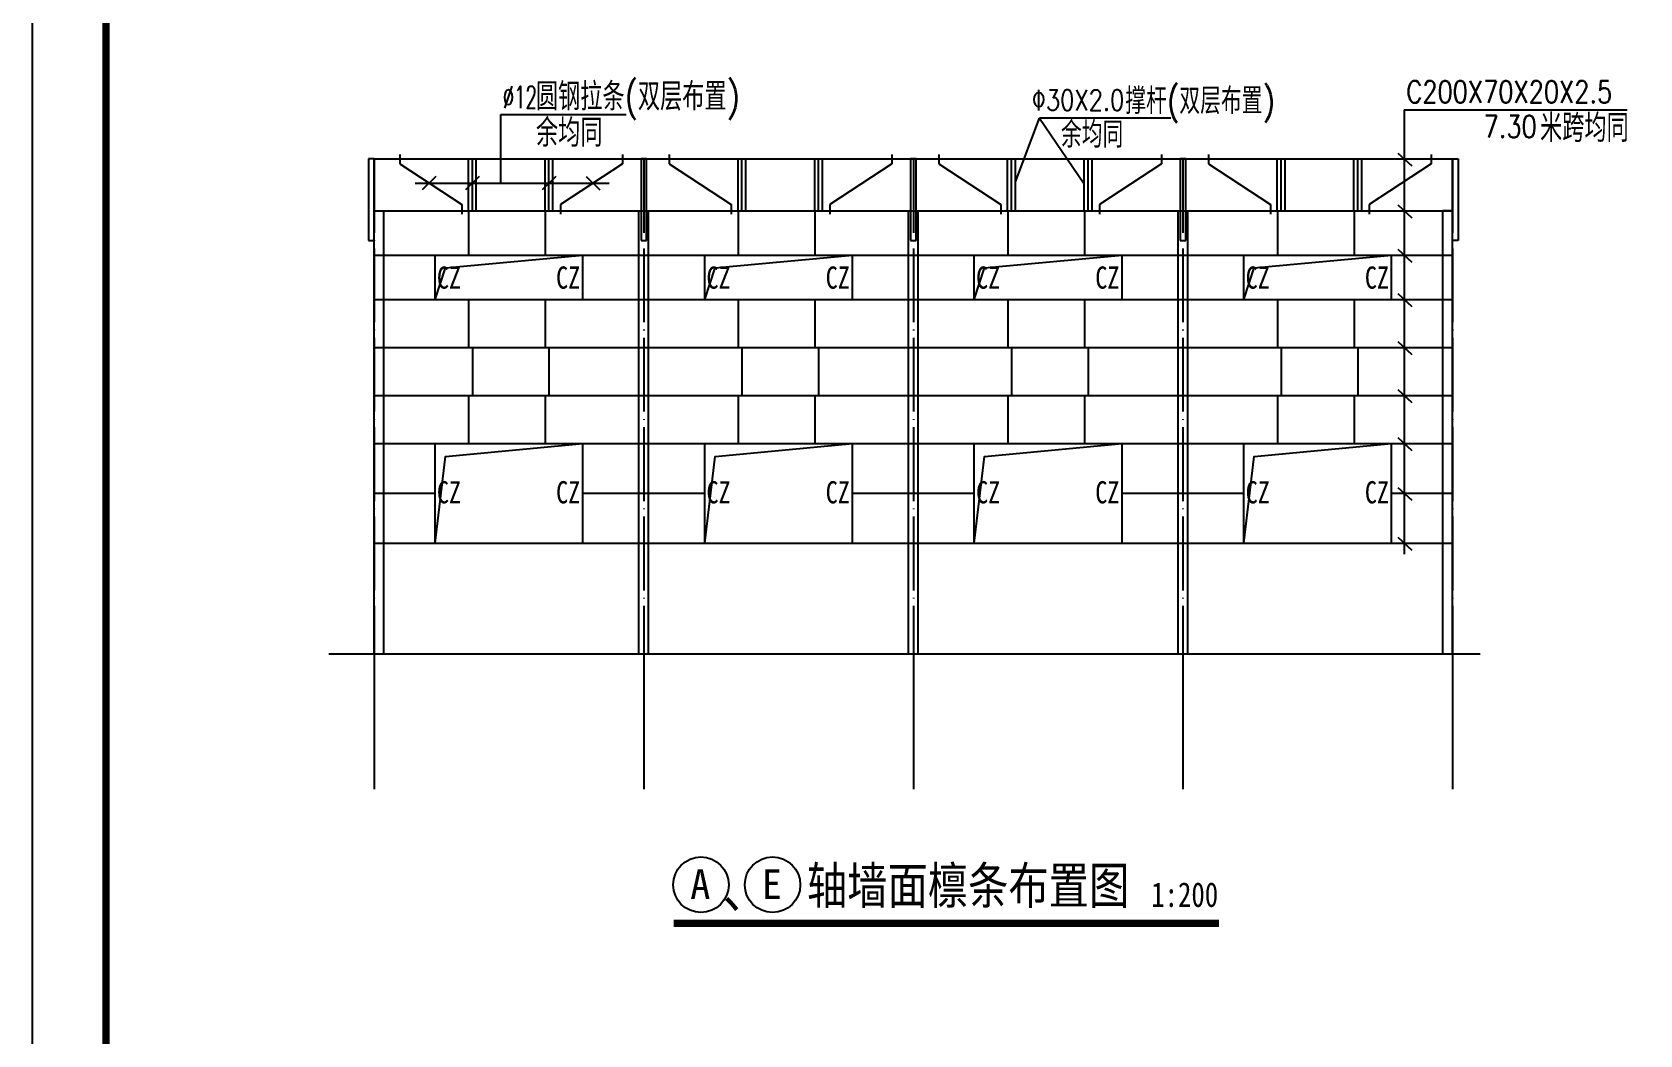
# Model space of a CAD drawing. Extents: x 40002367 to 40460080, y 192184 to 372766.
# Drawn here: x 40278021 to 40321554, y 291153 to 318295 of the extents above; entities that cross this region are included whole.
import ezdxf

# ---------------------------------------------------------------- set-up
doc = ezdxf.new("R2010")
doc.units = 0
doc.header["$LTSCALE"] = 1000
doc.header["$MEASUREMENT"] = 0
doc.linetypes.add('ACAD_ISO04W100', pattern=[30.5, 24, -3, 0.5, -3])
doc.linetypes.add('DOTE', pattern=[2.42, 2, -0.2, 0.02, -0.2])
doc.layers.get('0').update_dxf_attribs({"linetype": 'CONTINUOUS'})
for name, color, linetype in [('AXIS', 3, 'CONTINUOUS'), ('DOTE', 1, 'ACAD_ISO04W100'), ('PUB_TEXT', 7, 'CONTINUOUS'), ('PUB_TITLE', 4, 'CONTINUOUS'), ('拉条', 4, 'CONTINUOUS')]:
    doc.layers.add(name, color=color, linetype=linetype)
doc.styles.add('-宋体', font='', dxfattribs={"width": 0.8})
doc.styles.add('_HZTXT', font='txt.shx', dxfattribs={"width": 0.8, "bigfont": 'hztxt.shx'})
doc.styles.add('_TXT', font='SIMPLEX.shx', dxfattribs={"width": 0.6})
doc.styles.add('DIM_FONT', font='SIMPLEX.shx', dxfattribs={"width": 0.8})
doc.styles.get('-宋体').set_extended_font_data('SimSun')

msp = doc.modelspace()

# ---------------------------------------------------------------- linework, layer by layer
for p, q in [((40290715.1, 314209.6), (40290715.1, 316063.5)), ((40290715.1, 316063.5), (40294105.1, 316063.5)), ((40315170.6, 316196.6), (40321212.2, 316196.6)), ((40315170.6, 316196.6), (40315170.6, 304164.6)), ((40304646.4, 314246.3), (40305296.5, 315964.1)), ((40308850.3, 315964.1), (40305296.5, 315964.1)), ((40305296.5, 315964.1), (40306510.5, 314188.1)), ((40287283, 314862.3), (40287133, 314862.3)), ((40287133, 314862.3), (40287133, 312653.4)), ((40287283, 314862.3), (40287133, 314862.3)), ((40287283, 314862.3), (40316483, 314862.3)), ((40287283, 312653.4), (40287283, 314862.3)), ((40289835, 313462.3), (40289835, 314862.3)), ((40289940.7, 313462.3), (40289940.7, 314862.3)), ((40290046.4, 313462.3), (40290046.4, 314862.3)), ((40291910.5, 313462.3), (40291910.5, 314862.3)), ((40292016.1, 313462.3), (40292016.1, 314862.3)), ((40292121.8, 313462.3), (40292121.8, 314862.3)), ((40294508, 314862.3), (40294508, 312653.4)), ((40294658, 314862.3), (40294508, 314862.3)), ((40294508, 314862.3), (40294508, 312653.4)), ((40294658, 314862.3), (40294508, 314862.3)), ((40294658, 312653.4), (40294658, 314862.3)), ((40294658, 312653.4), (40294658, 314862.3)), ((40297135, 313462.3), (40297135, 314862.3)), ((40297240.7, 313462.3), (40297240.7, 314862.3)), ((40297346.4, 313462.3), (40297346.4, 314862.3)), ((40299210.5, 313462.3), (40299210.5, 314862.3)), ((40299316.1, 313462.3), (40299316.1, 314862.3)), ((40299421.8, 313462.3), (40299421.8, 314862.3)), ((40301808, 314862.3), (40301808, 312653.4)), ((40301958, 314862.3), (40301808, 314862.3)), ((40301808, 314862.3), (40301808, 312653.4)), ((40301958, 314862.3), (40301808, 314862.3)), ((40301958, 312653.4), (40301958, 314862.3)), ((40301958, 312653.4), (40301958, 314862.3)), ((40304435, 313462.3), (40304435, 314862.3)), ((40304540.7, 313462.3), (40304540.7, 314862.3)), ((40304646.4, 313462.3), (40304646.4, 314862.3)), ((40306510.5, 313462.3), (40306510.5, 314862.3)), ((40306616.1, 313462.3), (40306616.1, 314862.3)), ((40306721.8, 313462.3), (40306721.8, 314862.3)), ((40309108, 314862.3), (40309108, 312653.4)), ((40309258, 314862.3), (40309108, 314862.3)), ((40309108, 314862.3), (40309108, 312653.4)), ((40309258, 314862.3), (40309108, 314862.3)), ((40309258, 312653.4), (40309258, 314862.3)), ((40309258, 312653.4), (40309258, 314862.3)), ((40311735, 313462.3), (40311735, 314862.3)), ((40311840.7, 313462.3), (40311840.7, 314862.3)), ((40311946.4, 313462.3), (40311946.4, 314862.3)), ((40313810.5, 313462.3), (40313810.5, 314862.3)), ((40313916.1, 313462.3), (40313916.1, 314862.3)), ((40314021.8, 313462.3), (40314021.8, 314862.3)), ((40314996.6, 315021.1), (40315378, 314673)), ((40316483, 314862.3), (40316633, 314862.3)), ((40316483, 312653.4), (40316483, 314862.3)), ((40316483, 314862.3), (40316633, 314862.3)), ((40316633, 314862.3), (40316633, 312653.4)), ((40288950.7, 314392.2), (40288585.4, 314026.9)), ((40290123.3, 314392.2), (40289758, 314026.9)), ((40292198.8, 314392.2), (40291833.5, 314026.9)), ((40293026.2, 314392.2), (40293391.5, 314026.9)), ((40288388, 314209.6), (40293642.8, 314209.6)), ((40287283, 313462.3), (40316483, 313462.3)), ((40287283, 301462.3), (40287283, 313462.3)), ((40287283, 313462.3), (40287543, 313462.3)), ((40287543, 301462.3), (40287543, 313462.3)), ((40289840.7, 313462.3), (40289840.7, 312262.3)), ((40291916.1, 313462.3), (40291916.1, 312262.3)), ((40294453, 301462.3), (40294453, 313462.3)), ((40294453, 313462.3), (40294713, 313462.3)), ((40294713, 301462.3), (40294713, 313462.3)), ((40297140.7, 313462.3), (40297140.7, 312262.3)), ((40299216.1, 313462.3), (40299216.1, 312262.3)), ((40301753, 301462.3), (40301753, 313462.3)), ((40301753, 313462.3), (40302013, 313462.3)), ((40302013, 301462.3), (40302013, 313462.3)), ((40304440.7, 313462.3), (40304440.7, 312262.3)), ((40306516.1, 313462.3), (40306516.1, 312262.3)), ((40309053, 301462.3), (40309053, 313462.3)), ((40309053, 313462.3), (40309313, 313462.3)), ((40309313, 301462.3), (40309313, 313462.3)), ((40311740.7, 313462.3), (40311740.7, 312262.3)), ((40313816.1, 313462.3), (40313816.1, 312262.3)), ((40314996.6, 313621.1), (40315378, 313273)), ((40316223, 301462.3), (40316223, 313462.3)), ((40316483, 313462.3), (40316223, 313462.3)), ((40316483, 301462.3), (40316483, 313462.3)), ((40287133, 312653.4), (40287283, 312653.4)), ((40287133, 312653.4), (40287283, 312653.4)), ((40294508, 312653.4), (40294658, 312653.4)), ((40294508, 312653.4), (40294658, 312653.4)), ((40301808, 312653.4), (40301958, 312653.4)), ((40301808, 312653.4), (40301958, 312653.4)), ((40309108, 312653.4), (40309258, 312653.4)), ((40309108, 312653.4), (40309258, 312653.4)), ((40316633, 312653.4), (40316483, 312653.4)), ((40316633, 312653.4), (40316483, 312653.4)), ((40287283, 312262.3), (40316483, 312262.3)), ((40288933, 311062.3), (40288933, 312262.3)), ((40292933, 311062.3), (40292933, 312262.3)), ((40296233, 311062.3), (40296233, 312262.3)), ((40300233, 311062.3), (40300233, 312262.3)), ((40303533, 311062.3), (40303533, 312262.3)), ((40307533, 311062.3), (40307533, 312262.3)), ((40310833, 311062.3), (40310833, 312262.3)), ((40314833, 311062.3), (40314833, 312262.3)), ((40314996.6, 312421.1), (40315378, 312073)), ((40287283, 311062.3), (40316483, 311062.3)), ((40289840.7, 311062.3), (40289840.7, 309762.3)), ((40291916.1, 311062.3), (40291916.1, 309762.3)), ((40297140.7, 311062.3), (40297140.7, 309762.3)), ((40299216.1, 311062.3), (40299216.1, 309762.3)), ((40304440.7, 311062.3), (40304440.7, 309762.3)), ((40306516.1, 311062.3), (40306516.1, 309762.3)), ((40311740.7, 311062.3), (40311740.7, 309762.3)), ((40313816.1, 311062.3), (40313816.1, 309762.3)), ((40314996.6, 311221.1), (40315378, 310873)), ((40287283, 309762.3), (40316483, 309762.3)), ((40289940.7, 309762.3), (40289940.7, 308462.3)), ((40292016.1, 309762.3), (40292016.1, 308462.3)), ((40297240.7, 309762.3), (40297240.7, 308462.3)), ((40299316.1, 309762.3), (40299316.1, 308462.3)), ((40304540.7, 309762.3), (40304540.7, 308462.3)), ((40306616.1, 309762.3), (40306616.1, 308462.3)), ((40311840.7, 309762.3), (40311840.7, 308462.3)), ((40313916.1, 309762.3), (40313916.1, 308462.3)), ((40314996.6, 309921.1), (40315378, 309573)), ((40287283, 308462.3), (40316483, 308462.3)), ((40289840.7, 308462.3), (40289840.7, 307162.3)), ((40291916.1, 308462.3), (40291916.1, 307162.3)), ((40297140.7, 308462.3), (40297140.7, 307162.3)), ((40299216.1, 308462.3), (40299216.1, 307162.3)), ((40304440.7, 308462.3), (40304440.7, 307162.3)), ((40306516.1, 308462.3), (40306516.1, 307162.3)), ((40311740.7, 308462.3), (40311740.7, 307162.3)), ((40313816.1, 308462.3), (40313816.1, 307162.3)), ((40314996.6, 308621.1), (40315378, 308273)), ((40287283, 307162.3), (40316483, 307162.3)), ((40288933, 304462.3), (40288933, 307162.3)), ((40292933, 304462.3), (40292933, 307162.3)), ((40296233, 304462.3), (40296233, 307162.3)), ((40300233, 304462.3), (40300233, 307162.3)), ((40303533, 304462.3), (40303533, 307162.3)), ((40307533, 304462.3), (40307533, 307162.3)), ((40310833, 304462.3), (40310833, 307162.3)), ((40314833, 304462.3), (40314833, 307162.3)), ((40314996.6, 307321.1), (40315378, 306973)), ((40287283, 305812.3), (40288933, 305812.3)), ((40292933, 305812.3), (40296233, 305812.3)), ((40300233, 305812.3), (40303533, 305812.3)), ((40307533, 305812.3), (40310833, 305812.3)), ((40314833, 305812.3), (40316483, 305812.3)), ((40314996.6, 305971.1), (40315378, 305623)), ((40287283, 304462.3), (40316483, 304462.3)), ((40314996.6, 304621.1), (40315378, 304273)), ((40286055.6, 301462.3), (40317227, 301462.3))]:
    msp.add_line(p, q)
for points in [[(40288933, 311062.3), (40289211.5, 311912.3), (40292933, 312262.3)], [(40296233, 311062.3), (40296511.5, 311912.3), (40300233, 312262.3)], [(40303533, 311062.3), (40303811.5, 311912.3), (40307533, 312262.3)], [(40310833, 311062.3), (40311111.5, 311912.3), (40314833, 312262.3)], [(40288933, 304462.3), (40289211.5, 306812.3), (40292933, 307162.3)], [(40296233, 304462.3), (40296511.5, 306812.3), (40300233, 307162.3)], [(40303533, 304462.3), (40303811.5, 306812.3), (40307533, 307162.3)], [(40310833, 304462.3), (40311111.5, 306812.3), (40314833, 307162.3)]]:
    msp.add_lwpolyline(points)
at = {"const_width": 200}
msp.add_lwpolyline([(40295390.2, 294172.3), (40310162.6, 294172.3)], dxfattribs=at)
for centre in [(40296130.9, 295216.1), (40298069.8, 295216.1)]:
    msp.add_circle(centre, 751.5)
at = {"layer": 'AXIS'}
for p, q in [((40287283, 301039.4), (40287283, 297803.6)), ((40294583, 301039.4), (40294583, 297803.6)), ((40301883, 301039.4), (40301883, 297803.6)), ((40309183, 301039.4), (40309183, 297803.6)), ((40316483, 301039.4), (40316483, 297803.6))]:
    msp.add_line(p, q, dxfattribs=at)
at = {"layer": 'DOTE', "linetype": 'DOTE'}
for p, q in [((40287283, 314862.3), (40287283, 300409.8)), ((40294583, 314862.3), (40294583, 300409.8)), ((40301883, 314862.3), (40301883, 300409.8)), ((40309183, 314862.3), (40309183, 300409.8)), ((40316483, 314862.3), (40316483, 300409.8))]:
    msp.add_line(p, q, dxfattribs=at)
at = {"layer": 'PUB_TITLE'}
msp.add_lwpolyline([(40278021.2, 372765.6), (40278021.2, 253965.6), (40362021.2, 253965.6), (40362021.2, 372765.6)], close=True, dxfattribs=at)
at = {"layer": 'PUB_TITLE', "const_width": 200}
msp.add_lwpolyline([(40280021.2, 367765.6), (40280021.2, 255965.6), (40360021.2, 255965.6), (40360021.2, 367765.6)], close=True, dxfattribs=at)
at = {"layer": '拉条'}
for p, q in [((40287973, 314985.8), (40287973, 314729)), ((40294004, 314985.8), (40294004, 314729)), ((40295273, 314985.8), (40295273, 314729)), ((40301304, 314985.8), (40301304, 314729)), ((40302573, 314985.8), (40302573, 314729)), ((40308604, 314985.8), (40308604, 314729)), ((40309873, 314985.8), (40309873, 314729)), ((40315904, 314985.8), (40315904, 314729)), ((40287973, 314729), (40289652.3, 313631.9)), ((40294004, 314729), (40292324.6, 313631.9)), ((40295273, 314729), (40296952.3, 313631.9)), ((40301304, 314729), (40299624.6, 313631.9)), ((40302573, 314729), (40304252.3, 313631.9)), ((40308604, 314729), (40306924.6, 313631.9)), ((40309873, 314729), (40311552.3, 313631.9)), ((40315904, 314729), (40314224.6, 313631.9)), ((40289652.3, 313631.9), (40289652.3, 313367.1)), ((40292324.6, 313631.9), (40292324.6, 313367.1)), ((40296952.3, 313631.9), (40296952.3, 313367.1)), ((40299624.6, 313631.9), (40299624.6, 313367.1)), ((40304252.3, 313631.9), (40304252.3, 313367.1)), ((40306924.6, 313631.9), (40306924.6, 313367.1)), ((40311552.3, 313631.9), (40311552.3, 313367.1)), ((40314224.6, 313631.9), (40314224.6, 313367.1))]:
    msp.add_line(p, q, dxfattribs=at)

# ---------------------------------------------------------------- texts
at = {"width": 0.8}
for s, style, p in [('C200X70X20X2.5', 'DIM_FONT', (40315232.2, 316381.2)), ('7.30', 'DIM_FONT', (40317323.9, 315440.8)), ('CZ', '-宋体', (40288981.4, 311351.8)), ('CZ', '-宋体', (40292208.8, 311351.8)), ('CZ', '-宋体', (40296281.4, 311351.8)), ('CZ', '-宋体', (40299508.8, 311351.8)), ('CZ', '-宋体', (40303581.4, 311351.8)), ('CZ', '-宋体', (40306808.8, 311351.8)), ('CZ', '-宋体', (40310881.4, 311351.8)), ('CZ', '-宋体', (40314108.8, 311351.8)), ('CZ', '-宋体', (40288981.4, 305540.3)), ('CZ', '-宋体', (40292208.8, 305540.3)), ('CZ', '-宋体', (40296281.4, 305540.3)), ('CZ', '-宋体', (40299508.8, 305540.3)), ('CZ', '-宋体', (40303581.4, 305540.3)), ('CZ', '-宋体', (40306808.8, 305540.3)), ('CZ', '-宋体', (40310881.4, 305540.3)), ('CZ', '-宋体', (40314108.8, 305540.3))]:
    msp.add_text(s, height=600, dxfattribs=dict(at, style=style)).set_placement(p)
at = {"layer": 'PUB_TEXT'}
for s, height, style, width, p in [('圆钢拉条(双层布置)', 750, '_HZTXT', 0.8, (40291663.3, 316175.4)), ('%%c12', 600, '_TXT', 0.6, (40290763.1, 316233.4)), ('%%13030X2.0', 562.5, '_HZTXT', 0.8, (40305086.3, 316174.7)), ('撑杆(双层布置)', 703.12, '_HZTXT', 0.8, (40307622.6, 316080.6)), ('米跨均同', 750, '_HZTXT', 0.8, (40318852.9, 315326)), ('余均同', 750, '_HZTXT', 0.8, (40291663.3, 315195.5)), ('余均同', 703.12, '_HZTXT', 0.8, (40305878.7, 315170.7)), ('轴墙面檩条布置图', 1000, '-宋体', 0.8, (40299000.1, 294697)), ('1:200', 666.67, '-宋体', 0.8, (40308322.3, 294616.2)), ('、', 1000, '-宋体', 0.9, (40296721.3, 294578.2))]:
    msp.add_text(s, height=height, dxfattribs=dict(at, style=style, width=width)).set_placement(p)
at = {"layer": 'PUB_TEXT', "style": '-宋体'}
for s, p in [('A', (40295840.5, 294833.7)), ('E', (40297779.3, 294833.7))]:
    msp.add_text(s, height=800, dxfattribs=at).set_placement(p)

doc.saveas('drawing.dxf')
